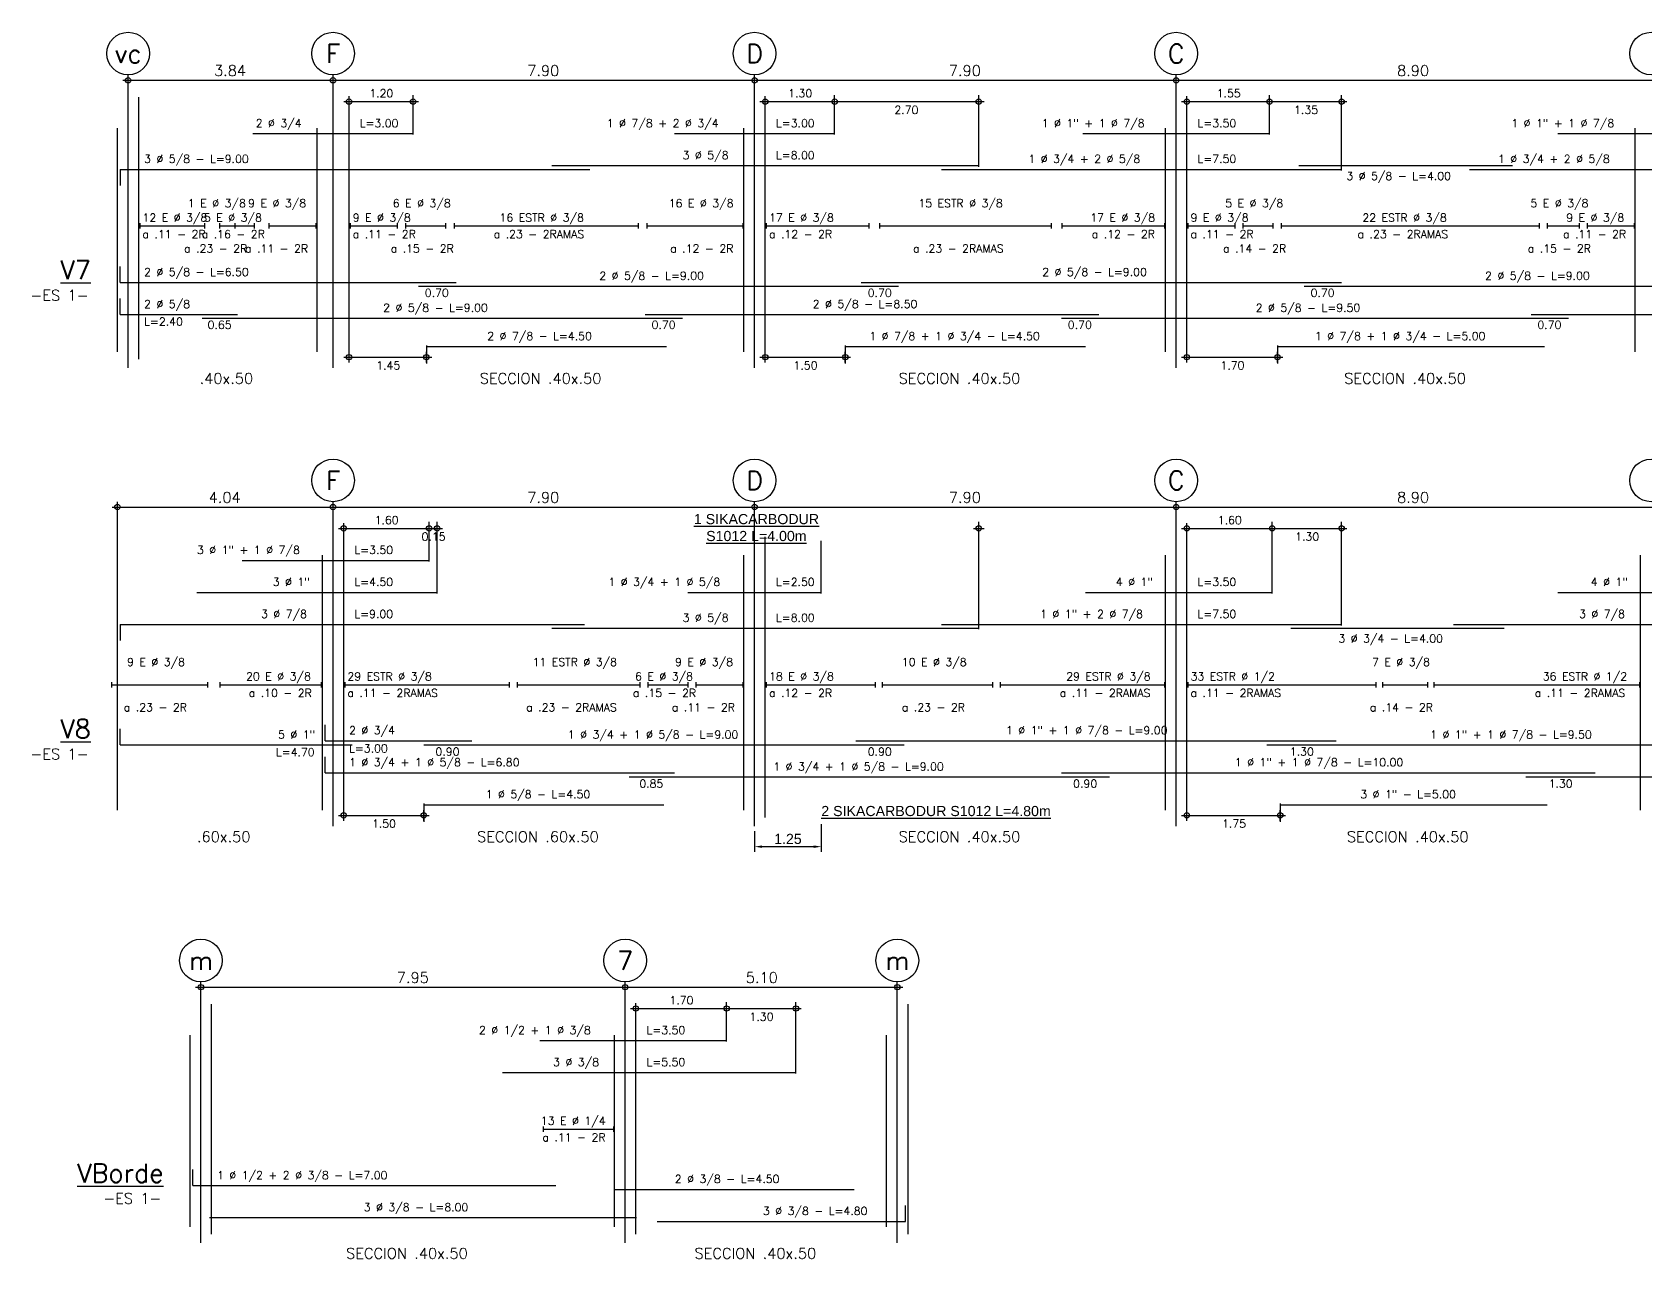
# Model space of a CAD drawing. Header units: millimetres. Extents: x 1 to 301, y -42 to 59.
# Drawn here: x 235.9 to 266.13, y 12.34 to 35.33 of the extents above; entities that cross this region are included whole.
import ezdxf
from ezdxf.enums import TextEntityAlignment as Align

# ---------------------------------------------------------------- set-up
doc = ezdxf.new("R2010")
doc.units = ezdxf.units.MM
doc.header["$LTSCALE"] = 0.0003
doc.header["$PDMODE"] = 34
doc.header["$PDSIZE"] = 0.1
for name, color, linetype in [('SIM-ACHURADOS', 8, 'Continuous'), ('SIM-COTAS', 1, 'Continuous'), ('SIM-FIBRACARB', 4, 'Continuous')]:
    doc.layers.add(name, color=color, linetype=linetype)
doc.styles.add('ARIAL EE', font='arial.ttf')
doc.styles.add('P140', font='SIMPLEX', dxfattribs={"height": 0.35})
doc.styles.add('P60', font='SIMPLEX', dxfattribs={"height": 0.16})
doc.styles.add('P80', font='SIMPLEX', dxfattribs={"height": 0.2})
doc.dimstyles.new('RE - STANDAR', dxfattribs={"dimtxt": 0.002, "dimasz": 0.0015, "dimexe": 0.001, "dimexo": 0.001, "dimgap": 0.0005, "dimtad": 1, "dimzin": 4, "dimdsep": 46, "dimtxsty": 'ARIAL EE', "dimcen": -0.001, "dimclrd": 256, "dimclre": 256, "dimclrt": 2, "dimadec": 0, "dimazin": 0, "dimtfac": 1, "dimtix": 1, "dimtofl": 0, "dimtmove": 1, "dimatfit": 0, "dimfxl": 0.0015, "dimtolj": 1, "dimtzin": 4, "dimlwd": -1, "dimlwe": -1, "dimarcsym": 0})

# ---------------------------------------------------------------- blocks, each defined once
blk = doc.blocks.new('*D34')
at = {"layer": 'SIM-COTAS', "transparency": 16777216}
for p, q in [((249.432, 20.36), (249.432, 19.974)), ((250.682, 20.492), (250.682, 19.974)), ((249.574, 20.069), (250.539, 20.069))]:
    blk.add_line(p, q, dxfattribs=at)
for points in [[(249.574, 20.092), (249.574, 20.045), (249.432, 20.069)], [(250.539, 20.092), (250.539, 20.045), (250.682, 20.069)]]:
    blk.add_solid(points, dxfattribs=at)
at = {"layer": 'SIM-COTAS', "color": 2, "transparency": 16777216, "insert": (250.057, 20.213), "char_height": 0.19, "attachment_point": 5, "style": 'ARIAL EE'}
blk.add_mtext('\\A1;1.25', dxfattribs=at)

msp = doc.modelspace()

# ---------------------------------------------------------------- linework, layer by layer
at = {"layer": 'SIM-ACHURADOS'}
for p, q in [((237.692, 29.045), (237.692, 34.535)), ((241.532, 29.045), (241.532, 34.535)), ((249.432, 29.045), (249.432, 34.535)), ((257.332, 29.045), (257.332, 34.535)), ((237.692, 34.435), (280.232, 34.435)), ((237.892, 29.205), (237.892, 34.115)), ((241.832, 29.205), (241.832, 34.115)), ((241.832, 34.035), (243.032, 34.035)), ((243.032, 33.415), (243.032, 34.155)), ((249.632, 29.205), (249.632, 34.115)), ((249.632, 34.035), (250.932, 34.035)), ((250.932, 33.415), (250.932, 34.155)), ((250.932, 34.035), (253.632, 34.035)), ((253.632, 32.815), (253.632, 34.155)), ((257.532, 29.205), (257.532, 34.115)), ((257.532, 34.035), (259.082, 34.035)), ((259.082, 33.415), (259.082, 34.155)), ((259.082, 34.035), (260.432, 34.035)), ((260.432, 32.745), (260.432, 34.155)), ((237.492, 29.345), (237.492, 33.535)), ((240.032, 33.435), (243.032, 33.435)), ((241.232, 29.345), (241.232, 33.535)), ((247.932, 33.435), (250.932, 33.435)), ((249.232, 29.345), (249.232, 33.535)), ((255.582, 33.435), (259.082, 33.435)), ((257.132, 29.345), (257.132, 33.535)), ((264.482, 33.435), (267.982, 33.435)), ((265.932, 29.345), (265.932, 33.535)), ((237.542, 32.765), (246.342, 32.765)), ((237.542, 32.765), (237.542, 32.465)), ((245.632, 32.835), (253.632, 32.835)), ((252.932, 32.765), (260.432, 32.765)), ((259.632, 32.835), (263.632, 32.835)), ((262.832, 32.765), (270.332, 32.765)), ((237.912, 31.755), (237.912, 31.655)), ((239.122, 31.755), (239.122, 31.655)), ((239.402, 31.755), (239.402, 31.655)), ((239.402, 31.755), (239.402, 31.655)), ((239.692, 31.755), (239.692, 31.655)), ((240.052, 31.755), (240.052, 31.655)), ((240.332, 31.755), (240.332, 31.655)), ((241.212, 31.755), (241.212, 31.655)), ((241.852, 31.755), (241.852, 31.655)), ((242.732, 31.755), (242.732, 31.655)), ((242.892, 31.755), (242.892, 31.655)), ((243.642, 31.755), (243.642, 31.655)), ((243.802, 31.755), (243.802, 31.655)), ((247.252, 31.755), (247.252, 31.655)), ((247.412, 31.755), (247.412, 31.655)), ((249.212, 31.755), (249.212, 31.655)), ((249.652, 31.755), (249.652, 31.655)), ((251.572, 31.755), (251.572, 31.655)), ((251.772, 31.755), (251.772, 31.655)), ((254.992, 31.755), (254.992, 31.655)), ((255.192, 31.755), (255.192, 31.655)), ((257.112, 31.755), (257.112, 31.655)), ((257.552, 31.755), (257.552, 31.655)), ((258.432, 31.755), (258.432, 31.655)), ((258.582, 31.755), (258.582, 31.655)), ((259.142, 31.755), (259.142, 31.655)), ((259.302, 31.755), (259.302, 31.655)), ((264.132, 31.755), (264.132, 31.655)), ((264.282, 31.755), (264.282, 31.655)), ((264.882, 31.755), (264.882, 31.655)), ((265.032, 31.755), (265.032, 31.655)), ((265.912, 31.755), (265.912, 31.655)), ((237.912, 31.705), (239.122, 31.705)), ((239.402, 31.705), (239.402, 31.705)), ((239.412, 31.705), (240.052, 31.705)), ((240.332, 31.705), (241.212, 31.705)), ((241.852, 31.705), (242.732, 31.705)), ((242.892, 31.705), (243.642, 31.705)), ((243.802, 31.705), (247.252, 31.705)), ((247.412, 31.705), (249.212, 31.705)), ((249.652, 31.705), (251.572, 31.705)), ((251.772, 31.705), (254.992, 31.705)), ((255.192, 31.705), (257.112, 31.705)), ((257.552, 31.705), (258.432, 31.705)), ((258.582, 31.705), (259.142, 31.705)), ((259.302, 31.705), (264.132, 31.705)), ((264.282, 31.705), (264.882, 31.705)), ((265.032, 31.705), (265.912, 31.705)), ((237.542, 30.645), (237.542, 30.945)), ((237.542, 30.645), (243.842, 30.645)), ((243.132, 30.575), (252.132, 30.575)), ((251.432, 30.645), (260.432, 30.645)), ((259.732, 30.575), (268.732, 30.575)), ((237.542, 30.045), (237.542, 30.345)), ((237.542, 30.045), (239.742, 30.045)), ((239.082, 29.975), (248.082, 29.975)), ((247.382, 30.045), (255.882, 30.045)), ((255.182, 29.975), (264.682, 29.975)), ((263.982, 30.045), (271.482, 30.045)), ((243.282, 29.465), (243.282, 29.125)), ((243.282, 29.445), (247.782, 29.445)), ((251.132, 29.465), (251.132, 29.125)), ((251.132, 29.445), (255.632, 29.445)), ((259.232, 29.465), (259.232, 29.125)), ((259.232, 29.445), (264.232, 29.445)), ((241.832, 29.245), (243.282, 29.245)), ((249.632, 29.245), (251.132, 29.245)), ((257.532, 29.245), (259.232, 29.245)), ((237.492, 20.755), (237.492, 26.535)), ((237.492, 26.435), (280.232, 26.435)), ((241.532, 20.455), (241.532, 26.535)), ((249.432, 20.455), (249.432, 26.535)), ((257.332, 20.455), (257.332, 26.535)), ((241.732, 20.615), (241.732, 26.115)), ((241.732, 26.035), (243.332, 26.035)), ((243.332, 25.415), (243.332, 26.155)), ((243.332, 26.035), (243.482, 26.035)), ((243.482, 24.815), (243.482, 26.155)), ((253.632, 24.145), (253.632, 26.155)), ((257.532, 20.615), (257.532, 26.115)), ((257.532, 26.035), (259.132, 26.035)), ((259.132, 24.815), (259.132, 26.155)), ((259.132, 26.035), (260.432, 26.035)), ((260.432, 24.215), (260.432, 26.155)), ((249.632, 20.615), (249.632, 25.877)), ((250.682, 24.815), (250.682, 25.802)), ((239.832, 25.435), (243.332, 25.435)), ((241.332, 20.755), (241.332, 25.535)), ((249.232, 20.755), (249.232, 25.535)), ((257.132, 20.755), (257.132, 25.535)), ((266.032, 20.755), (266.032, 25.535)), ((238.982, 24.835), (243.482, 24.835)), ((248.182, 24.835), (250.682, 24.835)), ((255.632, 24.835), (259.132, 24.835)), ((264.482, 24.835), (267.982, 24.835)), ((237.542, 24.235), (246.242, 24.235)), ((237.542, 24.235), (237.542, 23.935)), ((252.932, 24.235), (260.432, 24.235)), ((262.532, 24.235), (268.532, 24.235)), ((245.632, 24.165), (253.632, 24.165)), ((259.482, 24.165), (263.482, 24.165)), ((237.382, 23.155), (237.382, 23.055)), ((237.382, 23.105), (239.182, 23.105)), ((239.182, 23.155), (239.182, 23.055)), ((239.412, 23.155), (239.412, 23.055)), ((239.412, 23.105), (241.312, 23.105)), ((241.312, 23.155), (241.312, 23.055)), ((241.752, 23.155), (241.752, 23.055)), ((241.752, 23.105), (244.832, 23.105)), ((244.832, 23.155), (244.832, 23.055)), ((244.982, 23.155), (244.982, 23.055)), ((244.982, 23.105), (247.282, 23.105)), ((247.282, 23.155), (247.282, 23.055)), ((247.432, 23.155), (247.432, 23.055)), ((247.432, 23.105), (248.182, 23.105)), ((248.182, 23.155), (248.182, 23.055)), ((248.332, 23.155), (248.332, 23.055)), ((248.332, 23.105), (249.212, 23.105)), ((249.212, 23.155), (249.212, 23.055)), ((249.652, 23.155), (249.652, 23.055)), ((249.652, 23.105), (251.692, 23.105)), ((251.692, 23.155), (251.692, 23.055)), ((251.822, 23.155), (251.822, 23.055)), ((251.822, 23.105), (253.892, 23.105)), ((253.892, 23.155), (253.892, 23.055)), ((254.032, 23.155), (254.032, 23.055)), ((254.032, 23.105), (257.112, 23.105)), ((257.112, 23.155), (257.112, 23.055)), ((257.552, 23.155), (257.552, 23.055)), ((257.552, 23.105), (261.072, 23.105)), ((261.072, 23.155), (261.072, 23.055)), ((261.202, 23.155), (261.202, 23.055)), ((261.202, 23.105), (262.042, 23.105)), ((262.042, 23.155), (262.042, 23.055)), ((262.162, 23.155), (262.162, 23.055)), ((262.162, 23.105), (266.012, 23.105)), ((266.012, 23.155), (266.012, 23.055)), ((237.542, 21.975), (237.542, 22.275)), ((241.382, 22.055), (241.382, 22.355)), ((237.542, 21.975), (241.892, 21.975)), ((241.382, 22.055), (244.132, 22.055)), ((243.232, 21.975), (252.232, 21.975)), ((251.332, 22.055), (260.332, 22.055)), ((259.032, 21.975), (268.532, 21.975)), ((241.382, 21.455), (241.382, 21.755)), ((241.382, 21.455), (247.932, 21.455)), ((247.082, 21.375), (256.082, 21.375)), ((255.182, 21.455), (265.182, 21.455)), ((263.882, 21.375), (271.882, 21.375)), ((243.232, 20.875), (243.232, 20.535)), ((259.282, 20.875), (259.282, 20.535)), ((241.732, 20.655), (243.232, 20.655)), ((243.232, 20.855), (247.732, 20.855)), ((257.532, 20.655), (259.282, 20.655)), ((259.282, 20.855), (264.282, 20.855)), ((239.057, 12.645), (239.057, 17.535)), ((239.057, 17.435), (252.107, 17.435)), ((247.007, 12.645), (247.007, 17.535)), ((252.107, 12.645), (252.107, 17.535)), ((239.257, 12.805), (239.257, 17.115)), ((247.207, 12.805), (247.207, 17.115)), ((247.207, 17.035), (248.907, 17.035)), ((248.907, 16.415), (248.907, 17.155)), ((248.907, 17.035), (250.207, 17.035)), ((250.207, 15.815), (250.207, 17.155)), ((252.307, 12.805), (252.307, 17.115)), ((238.857, 12.945), (238.857, 16.535)), ((245.407, 16.435), (248.907, 16.435)), ((246.807, 12.945), (246.807, 16.535)), ((251.907, 12.945), (251.907, 16.535)), ((244.707, 15.835), (250.207, 15.835)), ((245.467, 14.825), (245.467, 14.725)), ((246.787, 14.825), (246.787, 14.725)), ((245.467, 14.775), (246.787, 14.775)), ((238.907, 13.715), (238.907, 14.015)), ((238.907, 13.715), (245.707, 13.715)), ((246.797, 13.645), (251.297, 13.645)), ((252.257, 13.045), (252.257, 13.345)), ((239.217, 13.115), (247.217, 13.115)), ((247.607, 13.045), (252.257, 13.045))]:
    msp.add_line(p, q, dxfattribs=at)
for centre in [(237.692, 34.935), (241.532, 34.935), (249.432, 34.935), (257.332, 34.935), (266.232, 34.935), (241.532, 26.935), (249.432, 26.935), (257.332, 26.935), (266.232, 26.935), (239.057, 17.935), (247.007, 17.935), (252.107, 17.935)]:
    msp.add_circle(centre, 0.4, dxfattribs=at)
for p in [(237.692, 34.435), (241.532, 34.435), (249.432, 34.435), (257.332, 34.435), (241.832, 34.035), (243.032, 34.035), (249.632, 34.035), (250.932, 34.035), (253.632, 34.035), (257.532, 34.035), (259.082, 34.035), (260.432, 34.035), (241.832, 29.245), (243.282, 29.245), (249.632, 29.245), (251.132, 29.245), (257.532, 29.245), (259.232, 29.245), (237.492, 26.435), (241.532, 26.435), (249.432, 26.435), (257.332, 26.435), (241.732, 26.035), (243.332, 26.035), (243.482, 26.035), (253.632, 26.035), (257.532, 26.035), (259.132, 26.035), (260.432, 26.035), (241.732, 20.655), (243.232, 20.655), (257.532, 20.655), (259.282, 20.655), (239.057, 17.435), (247.007, 17.435), (252.107, 17.435), (247.207, 17.035), (248.907, 17.035), (250.207, 17.035)]:
    msp.add_point(p, dxfattribs=at)

# ---------------------------------------------------------------- texts
at = {"layer": 'SIM-ACHURADOS', "style": 'P140'}
for s, p in [('F', (241.532, 34.935)), ('D', (249.432, 34.935)), ('C', (257.332, 34.935)), ('vc', (237.692, 34.935)), ('F', (241.532, 26.935)), ('D', (249.432, 26.935)), ('C', (257.332, 26.935)), ('m', (239.057, 17.935)), ('7', (247.007, 17.935)), ('m', (252.107, 17.935))]:
    msp.add_text(s, height=0.35, dxfattribs=at).set_placement(p, align=Align.MIDDLE)
at = {"layer": 'SIM-ACHURADOS'}
for s, height, style, p in [('3.84', 0.2, 'P80', (239.302, 34.515)), ('7.90', 0.2, 'P80', (245.172, 34.515)), ('7.90', 0.2, 'P80', (253.072, 34.515)), ('8.90', 0.2, 'P80', (261.472, 34.515)), ('1.20', 0.15, 'P60', (242.212, 34.115)), ('1.30', 0.15, 'P60', (250.062, 34.115)), ('1.55', 0.15, 'P60', (258.092, 34.115)), ('2.70', 0.15, 'P60', (252.052, 33.805)), ('1.35', 0.15, 'P60', (259.542, 33.805)), ('2 %%c 3/4', 0.15, 'P60', (240.082, 33.555)), ('L=3.00', 0.15, 'P60', (242.032, 33.555)), ('1 %%c 7/8 + 2 %%c 3/4', 0.15, 'P60', (246.662, 33.555)), ('L=3.00', 0.15, 'P60', (249.832, 33.555)), ('1 %%c 1" + 1 %%c 7/8', 0.15, 'P60', (254.812, 33.555)), ('L=3.50', 0.15, 'P60', (257.732, 33.555)), ('1 %%c 1" + 1 %%c 7/8', 0.15, 'P60', (263.612, 33.555)), ('3 %%c 5/8 - L=9.00', 0.15, 'P60', (237.992, 32.885)), ('3 %%c 5/8', 0.15, 'P60', (248.082, 32.955)), ('L=8.00', 0.15, 'P60', (249.832, 32.955)), ('1 %%c 3/4 + 2 %%c 5/8', 0.15, 'P60', (254.562, 32.885)), ('L=7.50', 0.15, 'P60', (257.732, 32.885)), ('1 %%c 3/4 + 2 %%c 5/8', 0.15, 'P60', (263.362, 32.885)), ('3 %%c 5/8 - L=4.00', 0.15, 'P60', (260.522, 32.565)), ('1 E %%c 3/8', 0.15, 'P60', (238.812, 32.055)), ('9 E %%c 3/8', 0.15, 'P60', (239.942, 32.055)), ('6 E %%c 3/8', 0.15, 'P60', (242.652, 32.055)), ('16 E %%c 3/8', 0.15, 'P60', (247.822, 32.055)), ('15 ESTR %%c 3/8', 0.15, 'P60', (252.502, 32.055)), ('5 E %%c 3/8', 0.15, 'P60', (258.252, 32.055)), ('5 E %%c 3/8', 0.15, 'P60', (263.972, 32.055)), ('12 E %%c 3/8', 0.15, 'P60', (237.962, 31.785)), ('5 E %%c 3/8', 0.15, 'P60', (239.112, 31.785)), ('9 E %%c 3/8', 0.15, 'P60', (241.902, 31.785)), ('16 ESTR %%c 3/8', 0.15, 'P60', (244.652, 31.785)), ('17 E %%c 3/8', 0.15, 'P60', (249.702, 31.785)), ('17 E %%c 3/8', 0.15, 'P60', (255.722, 31.785)), ('9 E %%c 3/8', 0.15, 'P60', (257.602, 31.785)), ('22 ESTR %%c 3/8', 0.15, 'P60', (260.822, 31.785)), ('9 E %%c 3/8', 0.15, 'P60', (264.642, 31.785)), ('a .11 - 2R', 0.15, 'P60', (237.962, 31.475)), ('a .16 - 2R', 0.15, 'P60', (239.072, 31.475)), ('a .11 - 2R', 0.15, 'P60', (241.902, 31.475)), ('a .23 - 2RAMAS', 0.15, 'P60', (244.542, 31.475)), ('a .12 - 2R', 0.15, 'P60', (249.702, 31.475)), ('a .12 - 2R', 0.15, 'P60', (255.752, 31.475)), ('a .11 - 2R', 0.15, 'P60', (257.602, 31.475)), ('a .23 - 2RAMAS', 0.15, 'P60', (260.732, 31.475)), ('a .11 - 2R', 0.15, 'P60', (264.582, 31.475)), ('a .23 - 2R', 0.15, 'P60', (238.742, 31.205)), ('a .11 - 2R', 0.15, 'P60', (239.882, 31.205)), ('a .15 - 2R', 0.15, 'P60', (242.612, 31.205)), ('a .12 - 2R', 0.15, 'P60', (247.852, 31.205)), ('a .23 - 2RAMAS', 0.15, 'P60', (252.402, 31.205)), ('a .14 - 2R', 0.15, 'P60', (258.212, 31.205)), ('a .15 - 2R', 0.15, 'P60', (263.922, 31.205)), ('2 %%c 5/8 - L=6.50', 0.15, 'P60', (237.992, 30.765)), ('2 %%c 5/8 - L=9.00', 0.15, 'P60', (246.522, 30.695)), ('2 %%c 5/8 - L=9.00', 0.15, 'P60', (254.822, 30.765)), ('2 %%c 5/8 - L=9.00', 0.15, 'P60', (263.122, 30.695)), ('-ES 1-', 0.2, 'P80', (235.862, 30.305)), ('2 %%c 5/8', 0.15, 'P60', (237.992, 30.165)), ('2 %%c 5/8 - L=9.00', 0.15, 'P60', (242.472, 30.095)), ('0.70', 0.15, 'P60', (243.252, 30.375)), ('2 %%c 5/8 - L=8.50', 0.15, 'P60', (250.522, 30.165)), ('0.70', 0.15, 'P60', (251.552, 30.375)), ('2 %%c 5/8 - L=9.50', 0.15, 'P60', (258.822, 30.095)), ('0.70', 0.15, 'P60', (259.852, 30.375)), ('L=2.40', 0.15, 'P60', (237.992, 29.835)), ('0.65', 0.15, 'P60', (239.182, 29.775)), ('2 %%c 7/8 - L=4.50', 0.15, 'P60', (244.422, 29.565)), ('0.70', 0.15, 'P60', (247.502, 29.775)), ('1 %%c 7/8 + 1 %%c 3/4 - L=4.50', 0.15, 'P60', (251.582, 29.565)), ('0.70', 0.15, 'P60', (255.302, 29.775)), ('1 %%c 7/8 + 1 %%c 3/4 - L=5.00', 0.15, 'P60', (259.932, 29.565)), ('0.70', 0.15, 'P60', (264.102, 29.775)), ('1.45', 0.15, 'P60', (242.342, 29.015)), ('1.50', 0.15, 'P60', (250.162, 29.015)), ('1.70', 0.15, 'P60', (258.162, 29.015)), ('.40x.50', 0.2, 'P80', (239.032, 28.745)), ('SECCION .40x.50', 0.2, 'P80', (244.282, 28.745)), ('SECCION .40x.50', 0.2, 'P80', (252.132, 28.745)), ('SECCION .40x.50', 0.2, 'P80', (260.482, 28.745)), ('4.04', 0.2, 'P80', (239.202, 26.515)), ('7.90', 0.2, 'P80', (245.172, 26.515)), ('7.90', 0.2, 'P80', (253.072, 26.515)), ('8.90', 0.2, 'P80', (261.472, 26.515)), ('1.60', 0.15, 'P60', (242.312, 26.115)), ('1.60', 0.15, 'P60', (258.112, 26.115)), ('3 %%c 1" + 1 %%c 7/8', 0.15, 'P60', (238.982, 25.555)), ('L=3.50', 0.15, 'P60', (241.932, 25.555)), ('0.15', 0.15, 'P60', (243.192, 25.805)), ('1.30', 0.15, 'P60', (259.562, 25.805)), ('3 %%c 1"', 0.15, 'P60', (240.402, 24.955)), ('L=4.50', 0.15, 'P60', (241.932, 24.955)), ('1 %%c 3/4 + 1 %%c 5/8', 0.15, 'P60', (246.692, 24.955)), ('L=2.50', 0.15, 'P60', (249.832, 24.955)), ('4 %%c 1"', 0.15, 'P60', (256.202, 24.955)), ('L=3.50', 0.15, 'P60', (257.732, 24.955)), ('4 %%c 1"', 0.15, 'P60', (265.102, 24.955)), ('3 %%c 7/8', 0.15, 'P60', (240.182, 24.355)), ('L=9.00', 0.15, 'P60', (241.932, 24.355)), ('1 %%c 1" + 2 %%c 7/8', 0.15, 'P60', (254.782, 24.355)), ('L=7.50', 0.15, 'P60', (257.732, 24.355)), ('3 %%c 7/8', 0.15, 'P60', (264.882, 24.355)), ('3 %%c 5/8', 0.15, 'P60', (248.082, 24.285)), ('L=8.00', 0.15, 'P60', (249.832, 24.285)), ('3 %%c 3/4 - L=4.00', 0.15, 'P60', (260.372, 23.895)), ('9 E %%c 3/8', 0.15, 'P60', (237.672, 23.455)), ('11 ESTR %%c 3/8', 0.15, 'P60', (245.272, 23.455)), ('9 E %%c 3/8', 0.15, 'P60', (247.942, 23.455)), ('10 E %%c 3/8', 0.15, 'P60', (252.192, 23.455)), ('7 E %%c 3/8', 0.15, 'P60', (261.002, 23.455)), ('20 E %%c 3/8', 0.15, 'P60', (239.902, 23.185)), ('29 ESTR %%c 3/8', 0.15, 'P60', (241.802, 23.185)), ('6 E %%c 3/8', 0.15, 'P60', (247.192, 23.185)), ('18 E %%c 3/8', 0.15, 'P60', (249.702, 23.185)), ('29 ESTR %%c 3/8', 0.15, 'P60', (255.272, 23.185)), ('33 ESTR %%c 1/2', 0.15, 'P60', (257.602, 23.185)), ('36 ESTR %%c 1/2', 0.15, 'P60', (264.202, 23.185)), ('a .10 - 2R', 0.15, 'P60', (239.952, 22.875)), ('a .11 - 2RAMAS', 0.15, 'P60', (241.802, 22.875)), ('a .15 - 2R', 0.15, 'P60', (247.152, 22.875)), ('a .12 - 2R', 0.15, 'P60', (249.702, 22.875)), ('a .11 - 2RAMAS', 0.15, 'P60', (255.152, 22.875)), ('a .11 - 2RAMAS', 0.15, 'P60', (257.602, 22.875)), ('a .11 - 2RAMAS', 0.15, 'P60', (264.052, 22.875)), ('a .23 - 2R', 0.15, 'P60', (237.612, 22.605)), ('a .23 - 2RAMAS', 0.15, 'P60', (245.152, 22.605)), ('a .11 - 2R', 0.15, 'P60', (247.882, 22.605)), ('a .23 - 2R', 0.15, 'P60', (252.192, 22.605)), ('a .14 - 2R', 0.15, 'P60', (260.962, 22.605)), ('5 %%c 1"', 0.15, 'P60', (240.502, 22.095)), ('2 %%c 3/4', 0.15, 'P60', (241.832, 22.175)), ('1 %%c 3/4 + 1 %%c 5/8 - L=9.00', 0.15, 'P60', (245.932, 22.095)), ('1 %%c 1" + 1 %%c 7/8 - L=9.00', 0.15, 'P60', (254.142, 22.175)), ('1 %%c 1" + 1 %%c 7/8 - L=9.50', 0.15, 'P60', (262.092, 22.095)), ('-ES 1-', 0.2, 'P80', (235.862, 21.705)), ('L=4.70', 0.15, 'P60', (240.462, 21.765)), ('L=3.00', 0.15, 'P60', (241.832, 21.835)), ('0.90', 0.15, 'P60', (243.452, 21.775)), ('0.90', 0.15, 'P60', (251.552, 21.775)), ('1.30', 0.15, 'P60', (259.462, 21.775)), ('1 %%c 3/4 + 1 %%c 5/8 - L=6.80', 0.15, 'P60', (241.832, 21.575)), ('1 %%c 3/4 + 1 %%c 5/8 - L=9.00', 0.15, 'P60', (249.782, 21.495)), ('1 %%c 1" + 1 %%c 7/8 - L=10.00', 0.15, 'P60', (258.432, 21.575)), ('0.85', 0.15, 'P60', (247.272, 21.175)), ('0.90', 0.15, 'P60', (255.402, 21.175)), ('1.30', 0.15, 'P60', (264.312, 21.175)), ('1 %%c 5/8 - L=4.50', 0.15, 'P60', (244.392, 20.975)), ('3 %%c 1" - L=5.00', 0.15, 'P60', (260.782, 20.975)), ('1.50', 0.15, 'P60', (242.262, 20.425)), ('1.75', 0.15, 'P60', (258.192, 20.425)), ('.60x.50', 0.2, 'P80', (238.982, 20.155)), ('SECCION .60x.50', 0.2, 'P80', (244.232, 20.155)), ('SECCION .40x.50', 0.2, 'P80', (252.132, 20.155)), ('SECCION .40x.50', 0.2, 'P80', (260.532, 20.155)), ('7.95', 0.2, 'P80', (242.727, 17.515)), ('5.10', 0.2, 'P80', (249.267, 17.515)), ('1.70', 0.15, 'P60', (247.837, 17.115)), ('1.30', 0.15, 'P60', (249.337, 16.805)), ('2 %%c 1/2 + 1 %%c 3/8', 0.15, 'P60', (244.267, 16.555)), ('L=3.50', 0.15, 'P60', (247.407, 16.555)), ('3 %%c 3/8', 0.15, 'P60', (245.657, 15.955)), ('L=5.50', 0.15, 'P60', (247.407, 15.955)), ('13 E %%c 1/4', 0.15, 'P60', (245.427, 14.855)), ('a .11 - 2R', 0.15, 'P60', (245.457, 14.545)), ('1 %%c 1/2 + 2 %%c 3/8 - L=7.00', 0.15, 'P60', (239.357, 13.835)), ('2 %%c 3/8 - L=4.50', 0.15, 'P60', (247.937, 13.765)), ('-ES 1-', 0.2, 'P80', (237.227, 13.375)), ('3 %%c 3/8 - L=8.00', 0.15, 'P60', (242.107, 13.235)), ('3 %%c 3/8 - L=4.80', 0.15, 'P60', (249.587, 13.165)), ('SECCION .40x.50', 0.2, 'P80', (241.777, 12.345)), ('SECCION .40x.50', 0.2, 'P80', (248.307, 12.345))]:
    msp.add_text(s, height=height, dxfattribs=dict(at, style=style)).set_placement(p)
at = {"layer": 'SIM-ACHURADOS', "style": 'P140'}
for s, p in [('%%UV7', (236.992, 30.705)), ('%%UV8', (236.992, 22.105)), ('%%uVBorde%%u', (238.357, 13.775))]:
    msp.add_text(s, height=0.35, dxfattribs=at).set_placement(p, align=Align.RIGHT)
at = {"layer": 'SIM-FIBRACARB', "char_height": 0.19, "attachment_point": 1, "style": 'ARIAL EE'}
for s, width, insert in [('\\pi0.36593;{\\L1 SIKACARBODUR \\P\\pi0.59611;S1012 L=4.00m}', 3.04478, (247.929, 26.304)), ('{\\L2 SIKACARBODUR S1012 L=4.80m}', 4.47059, (250.682, 20.832))]:
    msp.add_mtext_dynamic_manual_height_columns(s, width=width, gutter_width=0.00475, heights=[0], dxfattribs=dict(at, insert=insert))

# ---------------------------------------------------------------- dimensions: what is measured, and where the dimension line sits
at = {"layer": 'SIM-COTAS'}
dim = msp.add_linear_dim(base=(250.682, 20.069), p1=(249.432, 20.455), p2=(250.682, 20.587), dimstyle='RE - STANDAR', dxfattribs=at)
dim.commit()
dim.dimension.update_dxf_attribs({"geometry": '*D34', "text_midpoint": (250.057, 20.213)})

doc.saveas('drawing.dxf')
